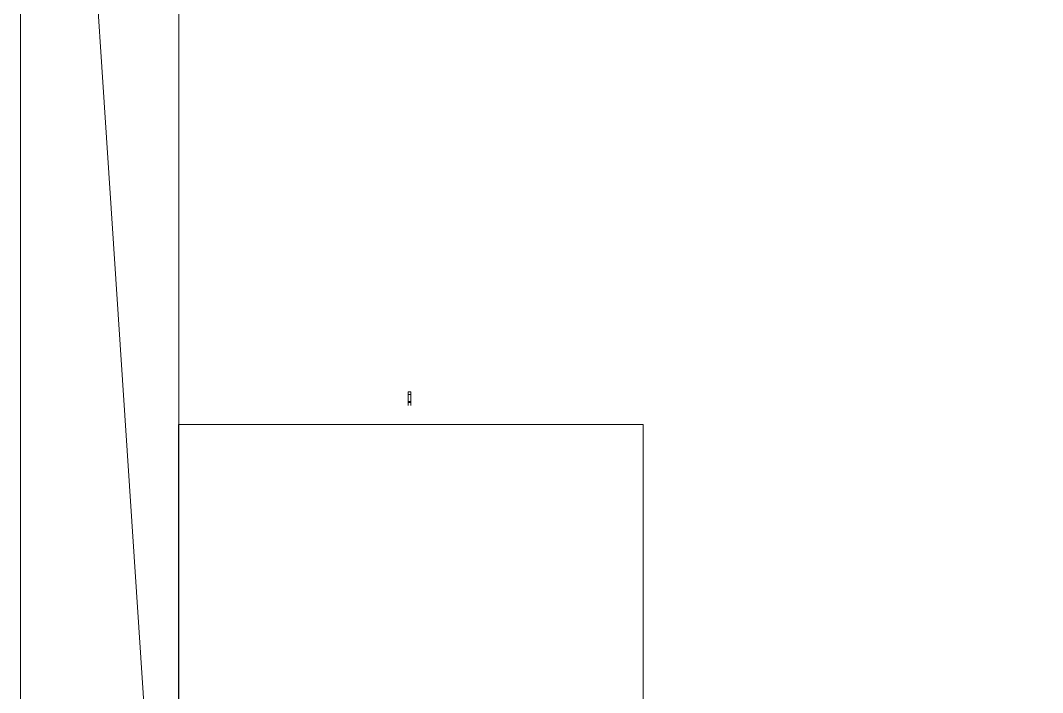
# Model space of a CAD drawing. Header units: millimetres. Extents: x -152400 to 152400, y -152400 to 152400.
# Drawn here: x -1639 to 296, y 3628 to 4900 of the extents above; entities that cross this region are included whole.
import ezdxf

# ---------------------------------------------------------------- set-up
doc = ezdxf.new("R2010")
doc.units = ezdxf.units.MM
for name, color, linetype, lineweight in [('A-FLOR', 192, 'Continuous', 15), ('A-GENM', 13, 'Continuous', 9), ('A-WALL', 113, 'Continuous', 15)]:
    doc.layers.add(name, color=color, linetype=linetype, lineweight=lineweight)

# ---------------------------------------------------------------- blocks, each defined once
blk = doc.blocks.new('7f4bebad787178e920c4c7aa11954aad24e457a1 - 7f4bebad787178e920c4c7aa11954aad24e457a1-2050850-Cover Sheet View')
at = {"layer": 'A-GENM', "transparency": 33554458}
mesh = blk.add_polyface(dxfattribs=at)
corners = [(765, 440, 1870), (-765, 440, 1870), (-765, -440, 1870), (765, -440, 1870)]
mesh.append_faces([[corners[k] for k in face] for face in [(3, 0, 1, 2)]])
mesh = blk.add_polyface(dxfattribs=at)
corners = [(765, 440), (765, -440), (-765, -440), (-765, 440)]
mesh.append_faces([[corners[k] for k in face] for face in [(2, 3, 0, 1)]])
mesh = blk.add_polyface(dxfattribs=at)
corners = [(-765, 440, 1870), (765, 440, 1870), (765, 440), (-765, 440)]
mesh.append_faces([[corners[k] for k in face] for face in [(0, 1, 2, 3)]])
mesh = blk.add_polyface(dxfattribs=at)
corners = [(-765, -440, 1870), (-765, 440, 1870), (-765, 440), (-765, -440)]
mesh.append_faces([[corners[k] for k in face] for face in [(0, 1, 2, 3)]])
at = {"layer": 'A-GENM'}
mesh = blk.add_polyface(dxfattribs=at)
corners = [(-807, 0, 425.7), (-827.1, 0, 425.7), (-827.1, 0, 428.2), (-819.7, 0, 428.2), (-822.1, 0, 432.6), (-821.4, 0, 435.4), (-819.6, 0, 437.1), (-816.3, 0, 437.6), (-807, 0, 437.6), (-807, 0, 435.1), (-816.1, 0, 435.1), (-818.7, 0, 434.3), (-819.6, 0, 432), (-819, 0, 430), (-817.5, 0, 428.6), (-814.8, 0, 428.2), (-807, 0, 428.2)]
mesh.append_faces([[corners[k] for k in face] for face in [(10, 7, 8, 9)]], dxfattribs={"vtx0": -1})
mesh.append_faces([[corners[k] for k in face] for face in [(12, 4, 11)]], dxfattribs={"vtx0": -1, "vtx1": -1})
mesh.append_faces([[corners[k] for k in face] for face in [(3, 14, 15), (4, 12, 13)]], dxfattribs={"vtx0": -1, "vtx2": -1})
mesh.append_faces([[corners[k] for k in face] for face in [(5, 6, 11, 4)]], dxfattribs={"vtx1": -1, "vtx2": -1})
mesh.append_faces([[corners[k] for k in face] for face in [(6, 7, 10, 11), (3, 4, 13, 14)]], dxfattribs={"vtx1": -1, "vtx3": -1})
mesh.append_faces([[corners[k] for k in face] for face in [(1, 2, 3, 15)]], dxfattribs={"vtx2": -1, "vtx3": -1})
mesh.append_faces([[corners[k] for k in face] for face in [(15, 16, 0, 1)]], dxfattribs={"vtx3": -1})
mesh = blk.add_polyface(dxfattribs=at)
corners = [(-807, -5, 425.7), (-827.1, -5, 425.7), (-827.1, 0, 425.7), (-807, 0, 425.7)]
mesh.append_faces([[corners[k] for k in face] for face in [(3, 0, 1, 2)]])
mesh = blk.add_polyface(dxfattribs=at)
corners = [(-824.6, 0, 441.1), (-827.1, 0, 441.1), (-827.1, 0, 443.6), (-824.6, 0, 443.6), (-807, 0, 441.1), (-821.8, 0, 441.1), (-821.8, 0, 443.6), (-807, 0, 443.6)]
mesh.append_faces([[corners[k] for k in face] for face in [(2, 3, 0, 1), (5, 6, 7, 4)]])
mesh = blk.add_polyface(dxfattribs=at)
corners = [(-807, 0, 462.7), (-827.1, 0, 462.7), (-827.1, 0, 465.2), (-819.7, 0, 465.2), (-822.1, 0, 469.6), (-821.4, 0, 472.4), (-819.6, 0, 474.1), (-816.3, 0, 474.6), (-807, 0, 474.6), (-807, 0, 472.1), (-816.1, 0, 472.1), (-818.7, 0, 471.3), (-819.6, 0, 469.1), (-819, 0, 467), (-817.5, 0, 465.6), (-814.8, 0, 465.2), (-807, 0, 465.2)]
mesh.append_faces([[corners[k] for k in face] for face in [(10, 7, 8, 9)]], dxfattribs={"vtx0": -1})
mesh.append_faces([[corners[k] for k in face] for face in [(12, 4, 11)]], dxfattribs={"vtx0": -1, "vtx1": -1})
mesh.append_faces([[corners[k] for k in face] for face in [(3, 14, 15), (4, 12, 13)]], dxfattribs={"vtx0": -1, "vtx2": -1})
mesh.append_faces([[corners[k] for k in face] for face in [(5, 6, 11, 4)]], dxfattribs={"vtx1": -1, "vtx2": -1})
mesh.append_faces([[corners[k] for k in face] for face in [(6, 7, 10, 11), (3, 4, 13, 14)]], dxfattribs={"vtx1": -1, "vtx3": -1})
mesh.append_faces([[corners[k] for k in face] for face in [(1, 2, 3, 15)]], dxfattribs={"vtx2": -1, "vtx3": -1})
mesh.append_faces([[corners[k] for k in face] for face in [(15, 16, 0, 1)]], dxfattribs={"vtx3": -1})
mesh = blk.add_polyface(dxfattribs=at)
corners = [(-807, -5, 462.7), (-827.1, -5, 462.7), (-827.1, 0, 462.7), (-807, 0, 462.7)]
mesh.append_faces([[corners[k] for k in face] for face in [(3, 0, 1, 2)]])
mesh = blk.add_polyface(dxfattribs=at)
corners = [(-805.7, 0, 446.7), (-805.4, 0, 449.2), (-803.5, 0, 452.5), (-804.2, 0, 455), (-806, 0, 456.3), (-808.9, 0, 456.4), (-807, 0, 452.5), (-809.2, 0, 448), (-814.5, 0, 446.4), (-818.3, 0, 447.1), (-821.1, 0, 449.2), (-822.1, 0, 452.4), (-819.9, 0, 456.4), (-821.8, 0, 456.4), (-821.8, 0, 458.9), (-809, 0, 458.9), (-804.1, 0, 458.3), (-801.9, 0, 456.1), (-801, 0, 452.4), (-802.2, 0, 448.2), (-814.6, 0, 448.9), (-810.7, 0, 450), (-809.5, 0, 452.7), (-810.7, 0, 455.3), (-814.5, 0, 456.4), (-818.3, 0, 455.3), (-819.6, 0, 452.6), (-818.3, 0, 450)]
mesh.append_faces([[corners[k] for k in face] for face in [(14, 12, 13)]], dxfattribs={"vtx0": -1})
mesh.append_faces([[corners[k] for k in face] for face in [(11, 26, 10)]], dxfattribs={"vtx0": -1, "vtx1": -1})
mesh.append_faces([[corners[k] for k in face] for face in [(15, 5, 23, 24)]], dxfattribs={"vtx0": -1, "vtx1": -1, "vtx3": -1})
mesh.append_faces([[corners[k] for k in face] for face in [(2, 18, 19, 1), (3, 16, 17, 2), (16, 3, 4), (8, 20, 21, 7), (9, 27, 20, 8), (10, 26, 27, 9), (12, 25, 26, 11), (24, 14, 15)]], dxfattribs={"vtx0": -1, "vtx2": -1})
mesh.append_faces([[corners[k] for k in face] for face in [(0, 1, 19)]], dxfattribs={"vtx1": -1})
mesh.append_faces([[corners[k] for k in face] for face in [(17, 18, 2)]], dxfattribs={"vtx1": -1, "vtx2": -1})
mesh.append_faces([[corners[k] for k in face] for face in [(24, 25, 12, 14)]], dxfattribs={"vtx1": -1, "vtx2": -1, "vtx3": -1})
mesh.append_faces([[corners[k] for k in face] for face in [(21, 22, 6, 7), (5, 6, 22, 23), (4, 5, 15, 16)]], dxfattribs={"vtx1": -1, "vtx3": -1})
mesh = blk.add_polyface(dxfattribs=at)
corners = [(-821.8, -5, 443.6), (-807, -5, 443.6), (-807, 0, 443.6), (-821.8, 0, 443.6)]
mesh.append_faces([[corners[k] for k in face] for face in [(0, 1, 2, 3)]])
mesh = blk.add_polyface(dxfattribs=at)
corners = [(-807, -5, 441.1), (-821.8, -5, 441.1), (-821.8, 0, 441.1), (-807, 0, 441.1)]
mesh.append_faces([[corners[k] for k in face] for face in [(0, 1, 2, 3)]])
mesh = blk.add_polyface(dxfattribs=at)
corners = [(-821.8, -5, 458.9), (-809, -5, 458.9), (-809, 0, 458.9), (-821.8, 0, 458.9)]
mesh.append_faces([[corners[k] for k in face] for face in [(0, 1, 2, 3)]])
mesh = blk.add_polyface(dxfattribs=at)
corners = [(-807, -5, 425.7), (-807, -5, 428.2), (-814.8, -5, 428.2), (-817.5, -5, 428.6), (-819, -5, 430), (-819.6, -5, 432), (-818.7, -5, 434.3), (-816.1, -5, 435.1), (-807, -5, 435.1), (-807, -5, 437.6), (-816.3, -5, 437.6), (-819.6, -5, 437.1), (-821.4, -5, 435.4), (-822.1, -5, 432.6), (-819.7, -5, 428.2), (-827.1, -5, 428.2), (-827.1, -5, 425.7)]
mesh.append_faces([[corners[k] for k in face] for face in [(5, 13, 4)]], dxfattribs={"vtx0": -1, "vtx1": -1})
mesh.append_faces([[corners[k] for k in face] for face in [(14, 2, 3), (14, 3, 4, 13), (7, 10, 11), (13, 5, 6, 12)]], dxfattribs={"vtx0": -1, "vtx2": -1})
mesh.append_faces([[corners[k] for k in face] for face in [(11, 12, 6, 7)]], dxfattribs={"vtx1": -1, "vtx3": -1})
mesh.append_faces([[corners[k] for k in face] for face in [(0, 1, 2, 16)]], dxfattribs={"vtx2": -1})
mesh.append_faces([[corners[k] for k in face] for face in [(14, 15, 16, 2)]], dxfattribs={"vtx2": -1, "vtx3": -1})
mesh.append_faces([[corners[k] for k in face] for face in [(7, 8, 9, 10)]], dxfattribs={"vtx3": -1})
mesh = blk.add_polyface(dxfattribs=at)
corners = [(-807, -5, 441.1), (-807, -5, 443.6), (-821.8, -5, 443.6), (-821.8, -5, 441.1), (-824.6, -5, 441.1), (-824.6, -5, 443.6), (-827.1, -5, 443.6), (-827.1, -5, 441.1)]
mesh.append_faces([[corners[k] for k in face] for face in [(3, 0, 1, 2), (7, 4, 5, 6)]])
mesh = blk.add_polyface(dxfattribs=at)
corners = [(-807, -5, 462.7), (-807, -5, 465.2), (-814.8, -5, 465.2), (-817.5, -5, 465.6), (-819, -5, 467), (-819.6, -5, 469.1), (-818.7, -5, 471.3), (-816.1, -5, 472.1), (-807, -5, 472.1), (-807, -5, 474.6), (-816.3, -5, 474.6), (-819.6, -5, 474.1), (-821.4, -5, 472.4), (-822.1, -5, 469.6), (-819.7, -5, 465.2), (-827.1, -5, 465.2), (-827.1, -5, 462.7)]
mesh.append_faces([[corners[k] for k in face] for face in [(5, 13, 4)]], dxfattribs={"vtx0": -1, "vtx1": -1})
mesh.append_faces([[corners[k] for k in face] for face in [(14, 2, 3), (14, 3, 4, 13), (7, 10, 11), (13, 5, 6, 12)]], dxfattribs={"vtx0": -1, "vtx2": -1})
mesh.append_faces([[corners[k] for k in face] for face in [(11, 12, 6, 7)]], dxfattribs={"vtx1": -1, "vtx3": -1})
mesh.append_faces([[corners[k] for k in face] for face in [(0, 1, 2, 16)]], dxfattribs={"vtx2": -1})
mesh.append_faces([[corners[k] for k in face] for face in [(14, 15, 16, 2)]], dxfattribs={"vtx2": -1, "vtx3": -1})
mesh.append_faces([[corners[k] for k in face] for face in [(7, 8, 9, 10)]], dxfattribs={"vtx3": -1})
mesh = blk.add_polyface(dxfattribs=at)
corners = [(-805.7, -5, 446.7), (-802.2, -5, 448.2), (-801, -5, 452.4), (-801.9, -5, 456.1), (-804.1, -5, 458.3), (-809, -5, 458.9), (-821.8, -5, 458.9), (-821.8, -5, 456.4), (-819.9, -5, 456.4), (-822.1, -5, 452.4), (-821.1, -5, 449.2), (-818.3, -5, 447.1), (-814.5, -5, 446.4), (-809.2, -5, 448), (-807, -5, 452.5), (-808.9, -5, 456.4), (-806, -5, 456.3), (-804.2, -5, 455), (-803.5, -5, 452.5), (-805.4, -5, 449.2), (-814.6, -5, 448.9), (-818.3, -5, 450), (-819.6, -5, 452.6), (-818.3, -5, 455.3), (-814.5, -5, 456.4), (-810.7, -5, 455.3), (-809.5, -5, 452.7), (-810.7, -5, 450)]
mesh.append_faces([[corners[k] for k in face] for face in [(8, 6, 7), (1, 18, 19, 0)]], dxfattribs={"vtx0": -1})
mesh.append_faces([[corners[k] for k in face] for face in [(12, 20, 11), (23, 8, 22), (15, 26, 14)]], dxfattribs={"vtx0": -1, "vtx1": -1})
mesh.append_faces([[corners[k] for k in face] for face in [(15, 5, 25, 26)]], dxfattribs={"vtx0": -1, "vtx1": -1, "vtx3": -1})
mesh.append_faces([[corners[k] for k in face] for face in [(21, 10, 11, 20), (10, 21, 22), (27, 13, 14, 26), (5, 15, 16, 4), (4, 16, 17)]], dxfattribs={"vtx0": -1, "vtx2": -1})
mesh.append_faces([[corners[k] for k in face] for face in [(8, 23, 24, 6)]], dxfattribs={"vtx0": -1, "vtx2": -1, "vtx3": -1})
mesh.append_faces([[corners[k] for k in face] for face in [(22, 8, 9, 10), (18, 1, 2, 3)]], dxfattribs={"vtx0": -1, "vtx3": -1})
mesh.append_faces([[corners[k] for k in face] for face in [(12, 13, 27, 20), (5, 6, 24, 25), (3, 4, 17, 18)]], dxfattribs={"vtx1": -1, "vtx3": -1})
at = {"layer": 'A-GENM', "transparency": 33554458}
mesh = blk.add_polyface(dxfattribs=at)
corners = [(765, -440, 1870), (-765, -440, 1870), (-765, -440), (765, -440)]
mesh.append_faces([[corners[k] for k in face] for face in [(0, 1, 2, 3)]])

msp = doc.modelspace()

# ---------------------------------------------------------------- block references
at = {"layer": 'A-GENM', "rotation": 270}
msp.add_blockref('7f4bebad787178e920c4c7aa11954aad24e457a1 - 7f4bebad787178e920c4c7aa11954aad24e457a1-2050850-Cover Sheet View', (-900, 3370), dxfattribs=at)

# ---------------------------------------------------------------- meshes
at = {"layer": 'A-FLOR', "lineweight": 18}
mesh = msp.add_polyface(dxfattribs=at)
corners = [(-1339, 7145), (327, 7145), (327, 2604), (-1339, 2604)]
mesh.append_faces([[corners[k] for k in face] for face in [(2, 3, 0, 1)]])
mesh = msp.add_polyface(dxfattribs=at)
corners = [(-1339, 7145, 1), (-1339, 2604, 1), (327, 2604, 1), (327, 7145, 1)]
mesh.append_faces([[corners[k] for k in face] for face in [(1, 2, 3, 0)]])
mesh = msp.add_polyface(dxfattribs=at)
corners = [(-1339, 7145), (-1339, 2604), (-1339, 2604, 1), (-1339, 7145, 1)]
mesh.append_faces([[corners[k] for k in face] for face in [(0, 1, 2, 3)]])
mesh = msp.add_polyface(dxfattribs=at)
corners = [(-1339, 2454), (1430, 2454), (1430, 4307), (3741, 4307), (3741, -1965), (-1339, -1965)]
mesh.append_faces([[corners[k] for k in face] for face in [(3, 4, 1, 2)]], dxfattribs={"vtx1": -1})
mesh.append_faces([[corners[k] for k in face] for face in [(5, 0, 1, 4)]], dxfattribs={"vtx2": -1})
mesh = msp.add_polyface(dxfattribs=at)
corners = [(-1339, 2454, 1), (-1339, -1965, 1), (3741, -1965, 1), (3741, 4307, 1), (1430, 4307, 1), (1430, 2454, 1)]
mesh.append_faces([[corners[k] for k in face] for face in [(5, 2, 3, 4)]], dxfattribs={"vtx0": -1})
mesh.append_faces([[corners[k] for k in face] for face in [(5, 0, 1, 2)]], dxfattribs={"vtx3": -1})
at = {"layer": 'A-WALL', "lineweight": 18}
mesh = msp.add_polyface(dxfattribs=at)
corners = [(-1639, 2454), (-1639, 2454, 2580), (-1639, 7145, 2580), (-1639, 7145)]
mesh.append_faces([[corners[k] for k in face] for face in [(2, 3, 0, 1)]])
mesh = msp.add_polyface(dxfattribs=at)
corners = [(-1339, 7145), (-1339, 2604), (-1339, 2454), (-1639, 2454), (-1639, 7145)]
mesh.append_faces([[corners[k] for k in face] for face in [(1, 4, 0)]], dxfattribs={"vtx0": -1})
mesh.append_faces([[corners[k] for k in face] for face in [(3, 4, 1, 2)]], dxfattribs={"vtx1": -1})
mesh = msp.add_polyface(dxfattribs=at)
corners = [(-1339, 2454, 2580), (-1339, 2604, 2580), (-1339, 7145, 2580), (-1639, 7145, 2580), (-1639, 2454, 2580)]
mesh.append_faces([[corners[k] for k in face] for face in [(1, 4, 0)]], dxfattribs={"vtx0": -1})
mesh.append_faces([[corners[k] for k in face] for face in [(3, 4, 1, 2)]], dxfattribs={"vtx1": -1})
mesh = msp.add_polyface(dxfattribs=at)
corners = [(-1339, 2454), (-1339, 2604), (-1339, 7145), (-1339, 7145, 2580), (-1339, 2604, 2580), (-1339, 2454, 2580)]
mesh.append_faces([[corners[k] for k in face] for face in [(4, 5, 0, 1), (1, 2, 3, 4)]], dxfattribs={"vtx3": -1})

doc.saveas('drawing.dxf')
